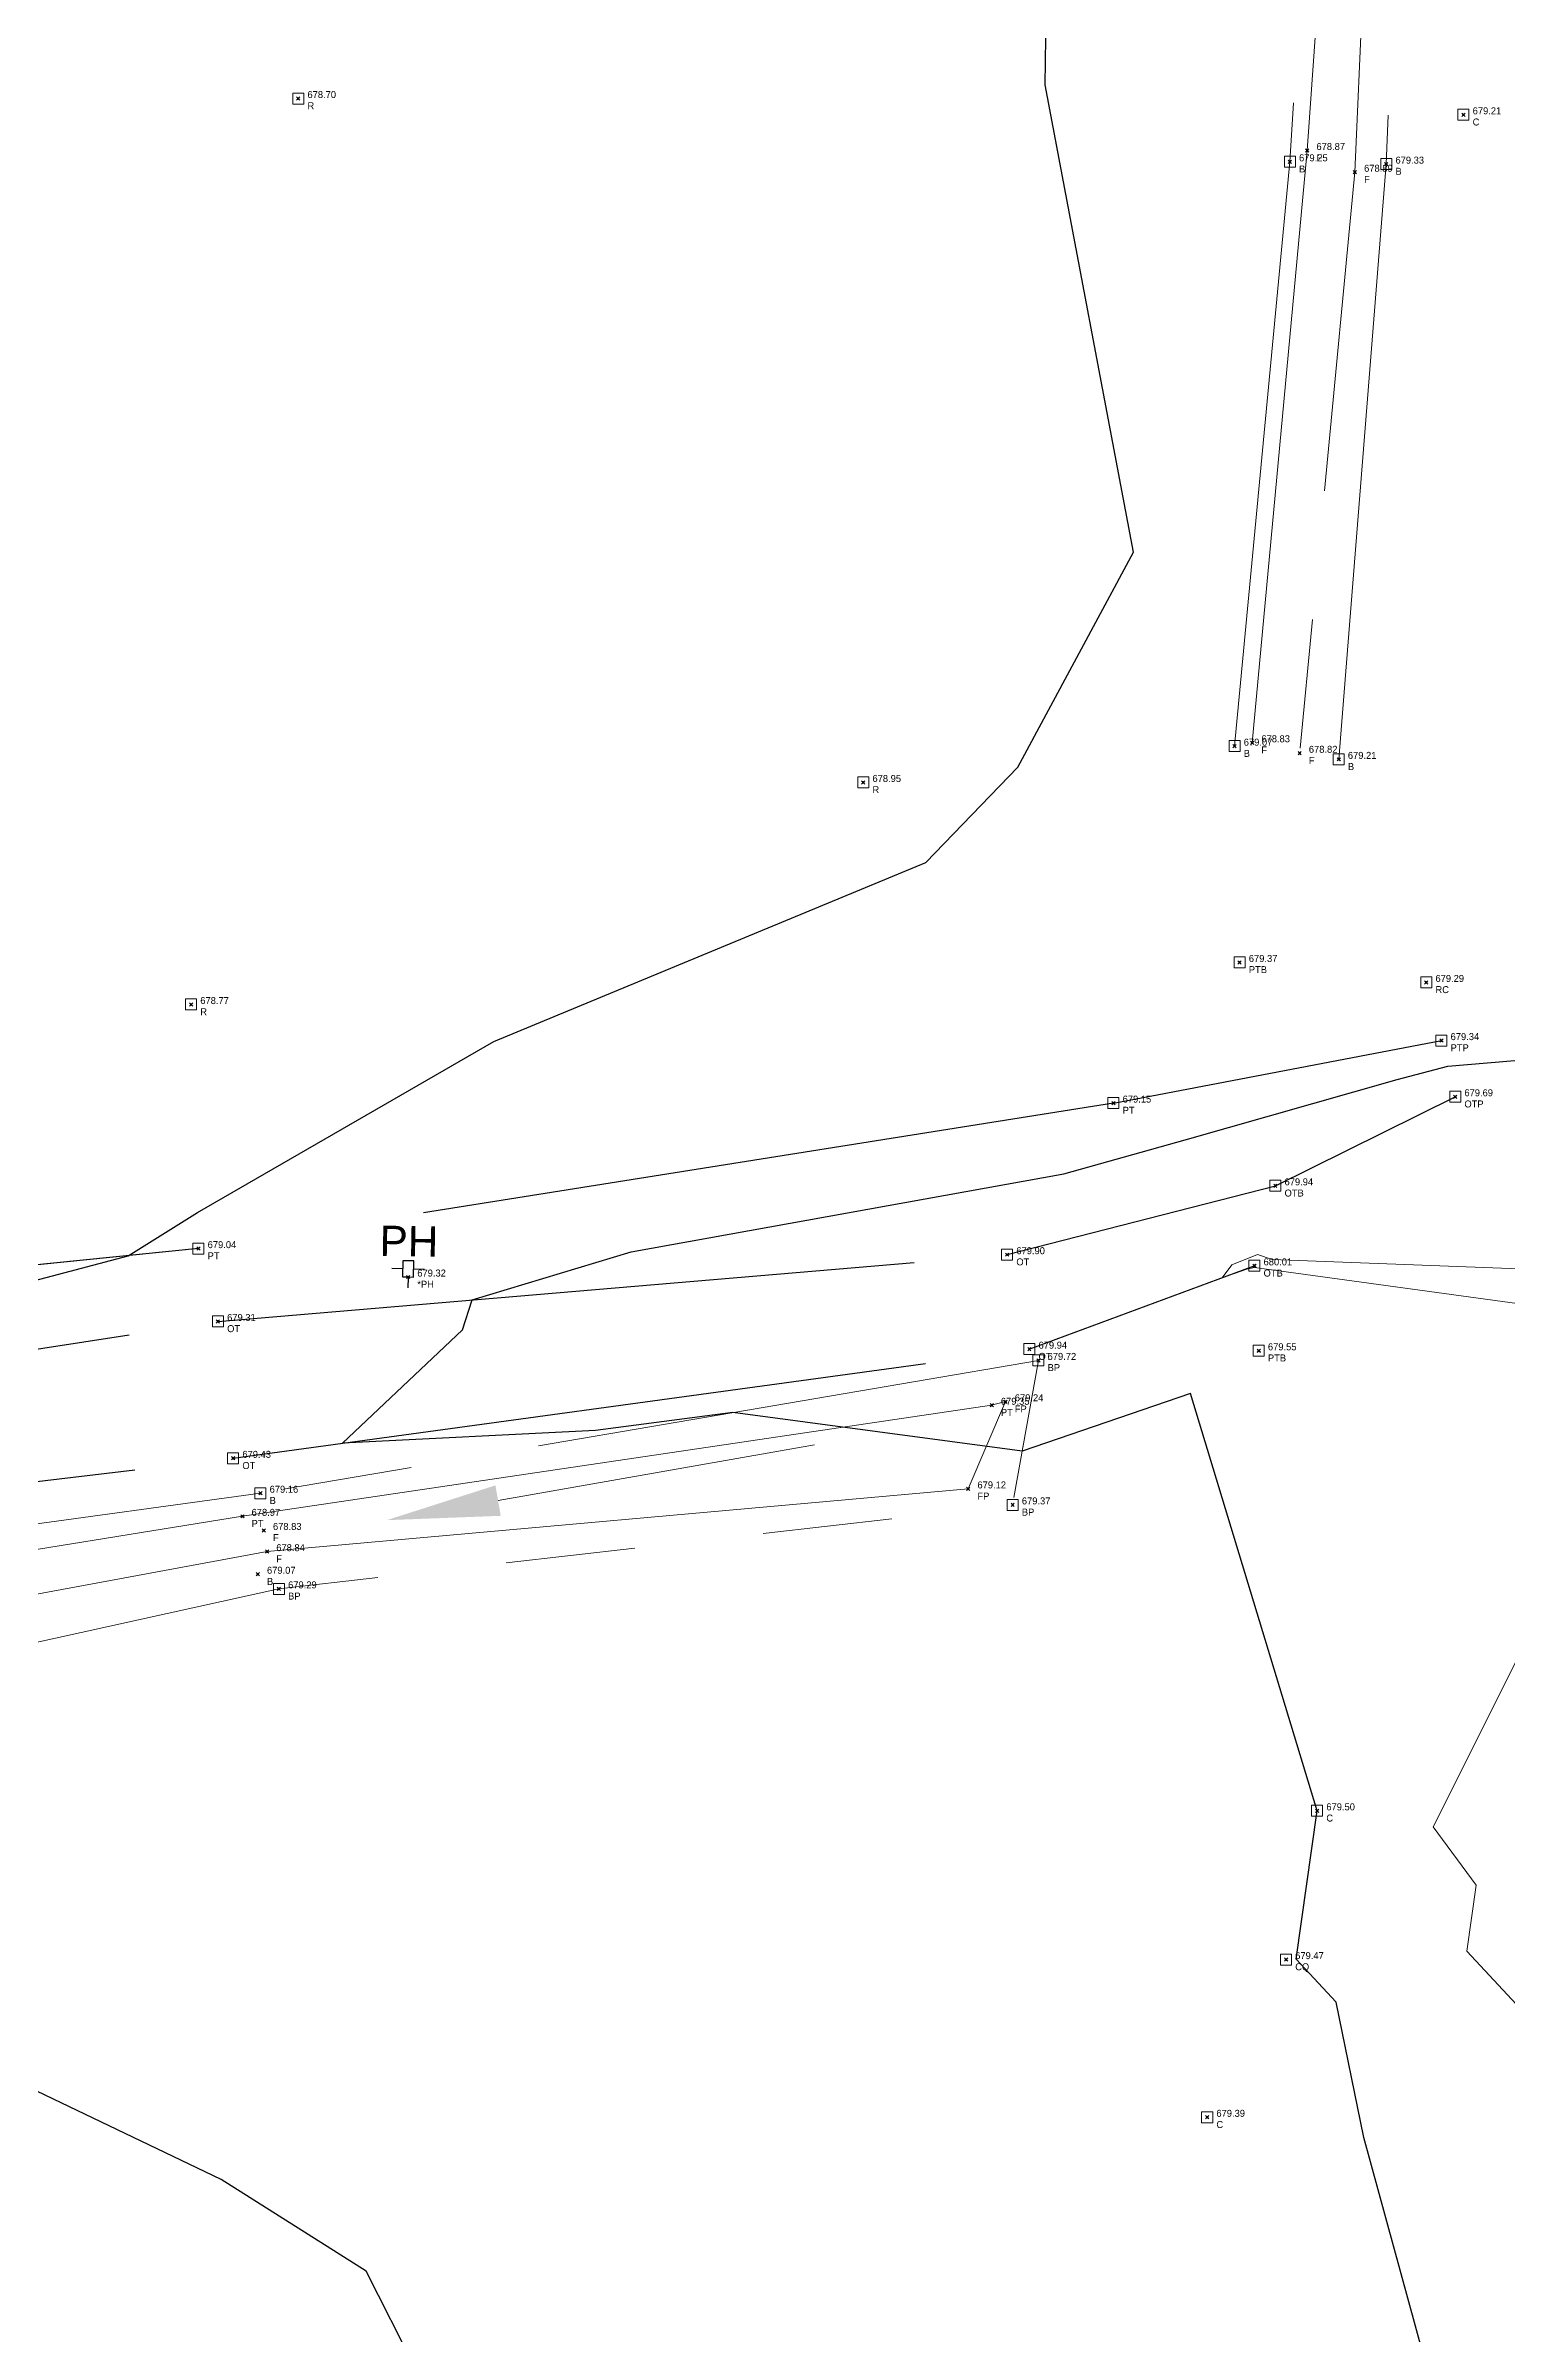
# Model space of a CAD drawing. Extents: x 350769 to 354978, y 6304672 to 6307963.
# Drawn here: x 352546.18 to 352572.74, y 6305600.85 to 6305642.46 of the extents above; entities that cross this region are included whole.
import ezdxf

# ---------------------------------------------------------------- set-up
doc = ezdxf.new("R2010")
doc.units = 0
doc.header["$PDMODE"] = 35
doc.header["$PDSIZE"] = 0.03
for name, pattern in [('CONTINUOS', [0]), ('DASHED', [19.05, 12.7, -6.35]), ('PHANTOM', [23.5, 11.75, -2.35, 2.35, -2.35, 2.35, -2.35])]:
    doc.linetypes.add(name, pattern=pattern)
doc.layers.get('0').update_dxf_attribs({"linetype": 'CONTINUOUS'})
doc.layers.get('Defpoints').update_dxf_attribs({"linetype": 'CONTINUOUS'})
for name, color, linetype in [('02_Geo ext_Acotamiento', 7, 'CONTINUOUS'), ('1-CANAL', 150, 'PHANTOM'), ('3-CANAL FDO', 141, 'PHANTOM'), ('3-CANAL_FDO', 4, 'CONTINUOUS'), ('3-TALUD', 252, 'DASHED'), ('C-TINN', 5, 'CONTINUOUS'), ('C-TOPO-MAJR', 9, 'CONTINUOUS'), ('C-TOPO-MINR', 8, 'CONTINUOUS'), ('V-NODE DIC 2005', 4, 'CONTINUOUS'), ('V-NODE-TEXT DIC 2005', 2, 'CONTINUOUS'), ('Z-PH', 253, 'CONTINUOUS')]:
    doc.layers.add(name, color=color, linetype=linetype)
doc.layers.add('0_ASD_TOPOGRAFIA_ELEMENTOS', color=9, linetype='CONTINUOS', lineweight=5, true_color=0xbdbdbd)
doc.styles.add('A', font='arial.ttf', dxfattribs={"height": 2})
doc.styles.add('ROMANS', font='romans.shx', dxfattribs={"width": 0.65})
doc.dimstyles.new('Principal', dxfattribs={"dimscale": 0, "dimtxt": 2, "dimasz": 2, "dimexe": 1, "dimexo": 1, "dimtad": 1, "dimrnd": 0.05, "dimzin": 1, "dimtxsty": 'ROMANS', "dimcen": 2.5, "dimclrt": 2, "dimaunit": 2, "dimadec": 0, "dimazin": 0, "dimtfac": 1, "dimtmove": 0, "dimatfit": 3, "dimfxl": 1, "dimfxlon": 1, "dimarcsym": 0})

# ---------------------------------------------------------------- blocks, each defined once
blk = doc.blocks.new('PH')
at = {"layer": 'Z-PH'}
for p, q in [((-0.098, 0.148), (-0.295, 0.148)), ((-0.098, 0.295), (-0.098, 0)), ((0.098, 0.295), (-0.098, 0.295)), ((-0.098, 0), (-0.01, 0)), ((0.01, 0), (0.098, 0)), ((0.098, 0), (0.098, 0.295)), ((0.098, 0.148), (0.295, 0.148)), ((0, -0.01), (0, -0.197))]:
    blk.add_line(p, q, dxfattribs=at)
blk.add_circle((0, 0), 0.00984, dxfattribs=at)
at = {"layer": 'Z-PH', "style": 'A'}
blk.add_text('PH', height=0.55, dxfattribs=at).set_placement((-0.527, 0.377))
blk = doc.blocks.new('*D1163')
at = {"layer": '02_Geo ext_Acotamiento', "color": 0, "lineweight": -2, "transparency": 16777216}
blk.add_line((352570.503, 6306007.292), (352568.844, 6306012.806), dxfattribs=at)
at = {"layer": '02_Geo ext_Acotamiento', "color": 0, "transparency": 16777216}
blk.add_solid([(352569.004, 6306012.854), (352568.685, 6306012.758), (352568.556, 6306013.764)], dxfattribs=at)
at = {"layer": 'Defpoints', "color": 0, "transparency": 16777216}
for p in [(352568.556, 6306013.764), (352689.665, 6305611.165)]:
    blk.add_point(p, dxfattribs=at)
at = {"layer": '02_Geo ext_Acotamiento', "color": 2, "transparency": 16777216, "insert": (352570.729, 6306009.69), "char_height": 1, "attachment_point": 5, "rotation": 286.7422, "style": 'ROMANS'}
blk.add_mtext('R420,40', dxfattribs=at)
blk = doc.blocks.new('*D1236')
at = {"layer": '02_Geo ext_Acotamiento', "color": 0, "lineweight": -2, "transparency": 16777216}
blk.add_line((352474.045, 6305972.496), (352473.119, 6305978.179), dxfattribs=at)
at = {"layer": '02_Geo ext_Acotamiento', "color": 0, "transparency": 16777216}
blk.add_solid([(352473.283, 6305978.206), (352472.954, 6305978.153), (352472.958, 6305979.166)], dxfattribs=at)
at = {"layer": 'Defpoints', "color": 0, "transparency": 16777216}
for p in [(352472.958, 6305979.166), (352596.042, 6305224.025)]:
    blk.add_point(p, dxfattribs=at)
at = {"layer": '02_Geo ext_Acotamiento', "color": 2, "transparency": 16777216, "insert": (352474.582, 6305974.845), "char_height": 1, "attachment_point": 5, "rotation": 279.2575, "style": 'ROMANS'}
blk.add_mtext('R765,10', dxfattribs=at)
blk = doc.blocks.new('*U1327')
at = {"color": 0, "linetype": 'ByBlock', "lineweight": -2, "transparency": 16777216}
blk.add_point((0, 0), dxfattribs=at)
blk = doc.blocks.new('*U4274', base_point=(352567.843, 6305629.657))
at = {"layer": 'V-NODE-TEXT DIC 2005', "linetype": 'ByBlock', "char_height": 0.127}
for s, insert, attachment_point in [('679.07', (352568.01, 6305629.728), 4), ('B', (352568.01, 6305629.589), 1)]:
    blk.add_mtext(s, dxfattribs=dict(at, insert=insert, attachment_point=attachment_point))
blk = doc.blocks.new('*U4275', base_point=(352567.843, 6305629.657))
at = {"layer": 'V-NODE-TEXT DIC 2005', "color": 2, "lineweight": -2}
blk.add_blockref('*U4274', (352567.843, 6305629.657), dxfattribs=at)
blk = doc.blocks.new('*U4272', base_point=(352569.735, 6305629.417))
at = {"layer": 'V-NODE-TEXT DIC 2005', "linetype": 'ByBlock', "char_height": 0.127}
for s, insert, attachment_point in [('679.21', (352569.902, 6305629.488), 4), ('B', (352569.902, 6305629.349), 1)]:
    blk.add_mtext(s, dxfattribs=dict(at, insert=insert, attachment_point=attachment_point))
blk = doc.blocks.new('*U4273', base_point=(352569.735, 6305629.417))
at = {"layer": 'V-NODE-TEXT DIC 2005', "color": 2, "lineweight": -2}
blk.add_blockref('*U4272', (352569.735, 6305629.417), dxfattribs=at)
blk = doc.blocks.new('*U4268', base_point=(352570.599, 6305640.241))
at = {"layer": 'V-NODE-TEXT DIC 2005', "linetype": 'ByBlock', "char_height": 0.127}
for s, insert, attachment_point in [('679.33', (352570.766, 6305640.312), 4), ('B', (352570.766, 6305640.173), 1)]:
    blk.add_mtext(s, dxfattribs=dict(at, insert=insert, attachment_point=attachment_point))
blk = doc.blocks.new('*U4269', base_point=(352570.599, 6305640.241))
at = {"layer": 'V-NODE-TEXT DIC 2005', "color": 2, "lineweight": -2}
blk.add_blockref('*U4268', (352570.599, 6305640.241), dxfattribs=at)
blk = doc.blocks.new('*U4266', base_point=(352568.847, 6305640.283))
at = {"layer": 'V-NODE-TEXT DIC 2005', "linetype": 'ByBlock', "char_height": 0.127}
for s, insert, attachment_point in [('679.25', (352569.014, 6305640.354), 4), ('B', (352569.014, 6305640.215), 1)]:
    blk.add_mtext(s, dxfattribs=dict(at, insert=insert, attachment_point=attachment_point))
blk = doc.blocks.new('*U4267', base_point=(352568.847, 6305640.283))
at = {"layer": 'V-NODE-TEXT DIC 2005', "color": 2, "lineweight": -2}
blk.add_blockref('*U4266', (352568.847, 6305640.283), dxfattribs=at)
blk = doc.blocks.new('*U4246', base_point=(352550.091, 6305614.598))
at = {"layer": 'V-NODE-TEXT DIC 2005', "linetype": 'ByBlock', "char_height": 0.127}
for s, insert, attachment_point in [('679.07', (352550.258, 6305614.669), 4), ('B', (352550.258, 6305614.53), 1)]:
    blk.add_mtext(s, dxfattribs=dict(at, insert=insert, attachment_point=attachment_point))
blk = doc.blocks.new('*U4247', base_point=(352550.091, 6305614.598))
at = {"layer": 'V-NODE-TEXT DIC 2005', "color": 2, "lineweight": -2}
blk.add_blockref('*U4246', (352550.091, 6305614.598), dxfattribs=at)
blk = doc.blocks.new('*U4220', base_point=(352550.139, 6305616.071))
at = {"layer": 'V-NODE-TEXT DIC 2005', "linetype": 'ByBlock', "char_height": 0.127}
for s, insert, attachment_point in [('679.16', (352550.306, 6305616.142), 4), ('B', (352550.306, 6305616.003), 1)]:
    blk.add_mtext(s, dxfattribs=dict(at, insert=insert, attachment_point=attachment_point))
blk = doc.blocks.new('*U4221', base_point=(352550.139, 6305616.071))
at = {"layer": 'V-NODE-TEXT DIC 2005', "color": 2, "lineweight": -2}
blk.add_blockref('*U4220', (352550.139, 6305616.071), dxfattribs=at)
blk = doc.blocks.new('*U4026', base_point=(352564.278, 6305618.488))
at = {"layer": 'V-NODE-TEXT DIC 2005', "linetype": 'ByBlock', "char_height": 0.127}
for s, insert, attachment_point in [('679.72', (352564.445, 6305618.559), 4), ('BP', (352564.445, 6305618.42), 1)]:
    blk.add_mtext(s, dxfattribs=dict(at, insert=insert, attachment_point=attachment_point))
blk = doc.blocks.new('*U4027', base_point=(352564.278, 6305618.488))
at = {"layer": 'V-NODE-TEXT DIC 2005', "color": 2, "lineweight": -2}
blk.add_blockref('*U4026', (352564.278, 6305618.488), dxfattribs=at)
blk = doc.blocks.new('*U4020', base_point=(352563.81, 6305615.86))
at = {"layer": 'V-NODE-TEXT DIC 2005', "linetype": 'ByBlock', "char_height": 0.127}
for s, insert, attachment_point in [('679.37', (352563.977, 6305615.931), 4), ('BP', (352563.977, 6305615.792), 1)]:
    blk.add_mtext(s, dxfattribs=dict(at, insert=insert, attachment_point=attachment_point))
blk = doc.blocks.new('*U4021', base_point=(352563.81, 6305615.86))
at = {"layer": 'V-NODE-TEXT DIC 2005', "color": 2, "lineweight": -2}
blk.add_blockref('*U4020', (352563.81, 6305615.86), dxfattribs=at)
blk = doc.blocks.new('*U4018', base_point=(352550.476, 6305614.332))
at = {"layer": 'V-NODE-TEXT DIC 2005', "linetype": 'ByBlock', "char_height": 0.127}
for s, insert, attachment_point in [('679.29', (352550.643, 6305614.403), 4), ('BP', (352550.643, 6305614.264), 1)]:
    blk.add_mtext(s, dxfattribs=dict(at, insert=insert, attachment_point=attachment_point))
blk = doc.blocks.new('*U4019', base_point=(352550.476, 6305614.332))
at = {"layer": 'V-NODE-TEXT DIC 2005', "color": 2, "lineweight": -2}
blk.add_blockref('*U4018', (352550.476, 6305614.332), dxfattribs=at)
blk = doc.blocks.new('*U4008', base_point=(352567.347, 6305604.724))
at = {"layer": 'V-NODE-TEXT DIC 2005', "linetype": 'ByBlock', "char_height": 0.127}
for s, insert, attachment_point in [('679.39', (352567.514, 6305604.795), 4), ('C', (352567.514, 6305604.656), 1)]:
    blk.add_mtext(s, dxfattribs=dict(at, insert=insert, attachment_point=attachment_point))
blk = doc.blocks.new('*U4009', base_point=(352567.347, 6305604.724))
at = {"layer": 'V-NODE-TEXT DIC 2005', "color": 2, "lineweight": -2}
blk.add_blockref('*U4008', (352567.347, 6305604.724), dxfattribs=at)
blk = doc.blocks.new('*U4002', base_point=(352569.345, 6305610.297))
at = {"layer": 'V-NODE-TEXT DIC 2005', "linetype": 'ByBlock', "char_height": 0.127}
for s, insert, attachment_point in [('679.50', (352569.512, 6305610.368), 4), ('C', (352569.512, 6305610.229), 1)]:
    blk.add_mtext(s, dxfattribs=dict(at, insert=insert, attachment_point=attachment_point))
blk = doc.blocks.new('*U4003', base_point=(352569.345, 6305610.297))
at = {"layer": 'V-NODE-TEXT DIC 2005', "color": 2, "lineweight": -2}
blk.add_blockref('*U4002', (352569.345, 6305610.297), dxfattribs=at)
blk = doc.blocks.new('*U4000', base_point=(352572.002, 6305641.138))
at = {"layer": 'V-NODE-TEXT DIC 2005', "linetype": 'ByBlock', "char_height": 0.127}
for s, insert, attachment_point in [('679.21', (352572.169, 6305641.209), 4), ('C', (352572.169, 6305641.07), 1)]:
    blk.add_mtext(s, dxfattribs=dict(at, insert=insert, attachment_point=attachment_point))
blk = doc.blocks.new('*U4001', base_point=(352572.002, 6305641.138))
at = {"layer": 'V-NODE-TEXT DIC 2005', "color": 2, "lineweight": -2}
blk.add_blockref('*U4000', (352572.002, 6305641.138), dxfattribs=at)
blk = doc.blocks.new('*U3948', base_point=(352568.779, 6305607.592))
at = {"layer": 'V-NODE-TEXT DIC 2005', "linetype": 'ByBlock', "char_height": 0.127}
for s, insert, attachment_point in [('679.47', (352568.946, 6305607.663), 4), ('CQ', (352568.946, 6305607.524), 1)]:
    blk.add_mtext(s, dxfattribs=dict(at, insert=insert, attachment_point=attachment_point))
blk = doc.blocks.new('*U3949', base_point=(352568.779, 6305607.592))
at = {"layer": 'V-NODE-TEXT DIC 2005', "color": 2, "lineweight": -2}
blk.add_blockref('*U3948', (352568.779, 6305607.592), dxfattribs=at)
blk = doc.blocks.new('*U3902', base_point=(352569.026, 6305629.527))
at = {"layer": 'V-NODE-TEXT DIC 2005', "linetype": 'ByBlock', "char_height": 0.127}
for s, insert, attachment_point in [('678.82', (352569.193, 6305629.598), 4), ('F', (352569.193, 6305629.459), 1)]:
    blk.add_mtext(s, dxfattribs=dict(at, insert=insert, attachment_point=attachment_point))
blk = doc.blocks.new('*U3903', base_point=(352569.026, 6305629.527))
at = {"layer": 'V-NODE-TEXT DIC 2005', "color": 2, "lineweight": -2}
blk.add_blockref('*U3902', (352569.026, 6305629.527), dxfattribs=at)
blk = doc.blocks.new('*U3900', base_point=(352568.163, 6305629.719))
at = {"layer": 'V-NODE-TEXT DIC 2005', "linetype": 'ByBlock', "char_height": 0.127}
for s, insert, attachment_point in [('678.83', (352568.33, 6305629.79), 4), ('F', (352568.33, 6305629.651), 1)]:
    blk.add_mtext(s, dxfattribs=dict(at, insert=insert, attachment_point=attachment_point))
blk = doc.blocks.new('*U3901', base_point=(352568.163, 6305629.719))
at = {"layer": 'V-NODE-TEXT DIC 2005', "color": 2, "lineweight": -2}
blk.add_blockref('*U3900', (352568.163, 6305629.719), dxfattribs=at)
blk = doc.blocks.new('*U3896', base_point=(352570.029, 6305640.093))
at = {"layer": 'V-NODE-TEXT DIC 2005', "linetype": 'ByBlock', "char_height": 0.127}
for s, insert, attachment_point in [('678.89', (352570.196, 6305640.164), 4), ('F', (352570.196, 6305640.025), 1)]:
    blk.add_mtext(s, dxfattribs=dict(at, insert=insert, attachment_point=attachment_point))
blk = doc.blocks.new('*U3897', base_point=(352570.029, 6305640.093))
at = {"layer": 'V-NODE-TEXT DIC 2005', "color": 2, "lineweight": -2}
blk.add_blockref('*U3896', (352570.029, 6305640.093), dxfattribs=at)
blk = doc.blocks.new('*U3892', base_point=(352569.163, 6305640.488))
at = {"layer": 'V-NODE-TEXT DIC 2005', "linetype": 'ByBlock', "char_height": 0.127}
for s, insert, attachment_point in [('678.87', (352569.33, 6305640.559), 4), ('F', (352569.33, 6305640.42), 1)]:
    blk.add_mtext(s, dxfattribs=dict(at, insert=insert, attachment_point=attachment_point))
blk = doc.blocks.new('*U3893', base_point=(352569.163, 6305640.488))
at = {"layer": 'V-NODE-TEXT DIC 2005', "color": 2, "lineweight": -2}
blk.add_blockref('*U3892', (352569.163, 6305640.488), dxfattribs=at)
blk = doc.blocks.new('*U3640', base_point=(352550.26, 6305615.009))
at = {"layer": 'V-NODE-TEXT DIC 2005', "linetype": 'ByBlock', "char_height": 0.127}
for s, insert, attachment_point in [('678.84', (352550.427, 6305615.08), 4), ('F', (352550.427, 6305614.941), 1)]:
    blk.add_mtext(s, dxfattribs=dict(at, insert=insert, attachment_point=attachment_point))
blk = doc.blocks.new('*U3641', base_point=(352550.26, 6305615.009))
at = {"layer": 'V-NODE-TEXT DIC 2005', "color": 2, "lineweight": -2}
blk.add_blockref('*U3640', (352550.26, 6305615.009), dxfattribs=at)
blk = doc.blocks.new('*U3628', base_point=(352550.2, 6305615.395))
at = {"layer": 'V-NODE-TEXT DIC 2005', "linetype": 'ByBlock', "char_height": 0.127}
for s, insert, attachment_point in [('678.83', (352550.367, 6305615.466), 4), ('F', (352550.367, 6305615.327), 1)]:
    blk.add_mtext(s, dxfattribs=dict(at, insert=insert, attachment_point=attachment_point))
blk = doc.blocks.new('*U3629', base_point=(352550.2, 6305615.395))
at = {"layer": 'V-NODE-TEXT DIC 2005', "color": 2, "lineweight": -2}
blk.add_blockref('*U3628', (352550.2, 6305615.395), dxfattribs=at)
blk = doc.blocks.new('*U3604', base_point=(352563.682, 6305617.736))
at = {"layer": 'V-NODE-TEXT DIC 2005', "linetype": 'ByBlock', "char_height": 0.127}
for s, insert, attachment_point in [('679.24', (352563.849, 6305617.807), 4), ('FP', (352563.849, 6305617.668), 1)]:
    blk.add_mtext(s, dxfattribs=dict(at, insert=insert, attachment_point=attachment_point))
blk = doc.blocks.new('*U3605', base_point=(352563.682, 6305617.736))
at = {"layer": 'V-NODE-TEXT DIC 2005', "color": 2, "lineweight": -2}
blk.add_blockref('*U3604', (352563.682, 6305617.736), dxfattribs=at)
blk = doc.blocks.new('*U3602', base_point=(352563.003, 6305616.151))
at = {"layer": 'V-NODE-TEXT DIC 2005', "linetype": 'ByBlock', "char_height": 0.127}
for s, insert, attachment_point in [('679.12', (352563.17, 6305616.222), 4), ('FP', (352563.17, 6305616.083), 1)]:
    blk.add_mtext(s, dxfattribs=dict(at, insert=insert, attachment_point=attachment_point))
blk = doc.blocks.new('*U3603', base_point=(352563.003, 6305616.151))
at = {"layer": 'V-NODE-TEXT DIC 2005', "color": 2, "lineweight": -2}
blk.add_blockref('*U3602', (352563.003, 6305616.151), dxfattribs=at)
blk = doc.blocks.new('*U3318', base_point=(352549.367, 6305619.195))
at = {"layer": 'V-NODE-TEXT DIC 2005', "linetype": 'ByBlock', "char_height": 0.127}
for s, insert, attachment_point in [('679.31', (352549.534, 6305619.266), 4), ('OT', (352549.534, 6305619.127), 1)]:
    blk.add_mtext(s, dxfattribs=dict(at, insert=insert, attachment_point=attachment_point))
blk = doc.blocks.new('*U3319', base_point=(352549.367, 6305619.195))
at = {"layer": 'V-NODE-TEXT DIC 2005', "color": 2, "lineweight": -2}
blk.add_blockref('*U3318', (352549.367, 6305619.195), dxfattribs=at)
blk = doc.blocks.new('*U3292', base_point=(352564.113, 6305618.692))
at = {"layer": 'V-NODE-TEXT DIC 2005', "linetype": 'ByBlock', "char_height": 0.127}
for s, insert, attachment_point in [('679.94', (352564.28, 6305618.763), 4), ('OT', (352564.28, 6305618.624), 1)]:
    blk.add_mtext(s, dxfattribs=dict(at, insert=insert, attachment_point=attachment_point))
blk = doc.blocks.new('*U3293', base_point=(352564.113, 6305618.692))
at = {"layer": 'V-NODE-TEXT DIC 2005', "color": 2, "lineweight": -2}
blk.add_blockref('*U3292', (352564.113, 6305618.692), dxfattribs=at)
blk = doc.blocks.new('*U3284', base_point=(352549.644, 6305616.706))
at = {"layer": 'V-NODE-TEXT DIC 2005', "linetype": 'ByBlock', "char_height": 0.127}
for s, insert, attachment_point in [('679.43', (352549.811, 6305616.777), 4), ('OT', (352549.811, 6305616.638), 1)]:
    blk.add_mtext(s, dxfattribs=dict(at, insert=insert, attachment_point=attachment_point))
blk = doc.blocks.new('*U3285', base_point=(352549.644, 6305616.706))
at = {"layer": 'V-NODE-TEXT DIC 2005', "color": 2, "lineweight": -2}
blk.add_blockref('*U3284', (352549.644, 6305616.706), dxfattribs=at)
blk = doc.blocks.new('*U3276', base_point=(352563.71, 6305620.41))
at = {"layer": 'V-NODE-TEXT DIC 2005', "linetype": 'ByBlock', "char_height": 0.127}
for s, insert, attachment_point in [('679.90', (352563.877, 6305620.481), 4), ('OT', (352563.877, 6305620.342), 1)]:
    blk.add_mtext(s, dxfattribs=dict(at, insert=insert, attachment_point=attachment_point))
blk = doc.blocks.new('*U3277', base_point=(352563.71, 6305620.41))
at = {"layer": 'V-NODE-TEXT DIC 2005', "color": 2, "lineweight": -2}
blk.add_blockref('*U3276', (352563.71, 6305620.41), dxfattribs=at)
blk = doc.blocks.new('*U3260', base_point=(352568.584, 6305621.662))
at = {"layer": 'V-NODE-TEXT DIC 2005', "linetype": 'ByBlock', "char_height": 0.127}
for s, insert, attachment_point in [('679.94', (352568.751, 6305621.733), 4), ('OTB', (352568.751, 6305621.594), 1)]:
    blk.add_mtext(s, dxfattribs=dict(at, insert=insert, attachment_point=attachment_point))
blk = doc.blocks.new('*U3261', base_point=(352568.584, 6305621.662))
at = {"layer": 'V-NODE-TEXT DIC 2005', "color": 2, "lineweight": -2}
blk.add_blockref('*U3260', (352568.584, 6305621.662), dxfattribs=at)
blk = doc.blocks.new('*U3258', base_point=(352568.203, 6305620.207))
at = {"layer": 'V-NODE-TEXT DIC 2005', "linetype": 'ByBlock', "char_height": 0.127}
for s, insert, attachment_point in [('680.01', (352568.37, 6305620.278), 4), ('OTB', (352568.37, 6305620.139), 1)]:
    blk.add_mtext(s, dxfattribs=dict(at, insert=insert, attachment_point=attachment_point))
blk = doc.blocks.new('*U3259', base_point=(352568.203, 6305620.207))
at = {"layer": 'V-NODE-TEXT DIC 2005', "color": 2, "lineweight": -2}
blk.add_blockref('*U3258', (352568.203, 6305620.207), dxfattribs=at)
blk = doc.blocks.new('*U3256', base_point=(352571.853, 6305623.282))
at = {"layer": 'V-NODE-TEXT DIC 2005', "linetype": 'ByBlock', "char_height": 0.127}
for s, insert, attachment_point in [('679.69', (352572.02, 6305623.353), 4), ('OTP', (352572.02, 6305623.214), 1)]:
    blk.add_mtext(s, dxfattribs=dict(at, insert=insert, attachment_point=attachment_point))
blk = doc.blocks.new('*U3257', base_point=(352571.853, 6305623.282))
at = {"layer": 'V-NODE-TEXT DIC 2005', "color": 2, "lineweight": -2}
blk.add_blockref('*U3256', (352571.853, 6305623.282), dxfattribs=at)
blk = doc.blocks.new('*U3182', base_point=(352565.642, 6305623.167))
at = {"layer": 'V-NODE-TEXT DIC 2005', "linetype": 'ByBlock', "char_height": 0.127}
for s, insert, attachment_point in [('679.15', (352565.809, 6305623.238), 4), ('PT', (352565.809, 6305623.099), 1)]:
    blk.add_mtext(s, dxfattribs=dict(at, insert=insert, attachment_point=attachment_point))
blk = doc.blocks.new('*U3183', base_point=(352565.642, 6305623.167))
at = {"layer": 'V-NODE-TEXT DIC 2005', "color": 2, "lineweight": -2}
blk.add_blockref('*U3182', (352565.642, 6305623.167), dxfattribs=at)
blk = doc.blocks.new('*U3180', base_point=(352563.429, 6305617.672))
at = {"layer": 'V-NODE-TEXT DIC 2005', "linetype": 'ByBlock', "char_height": 0.127}
for s, insert, attachment_point in [('679.35', (352563.596, 6305617.743), 4), ('PT', (352563.596, 6305617.604), 1)]:
    blk.add_mtext(s, dxfattribs=dict(at, insert=insert, attachment_point=attachment_point))
blk = doc.blocks.new('*U3181', base_point=(352563.429, 6305617.672))
at = {"layer": 'V-NODE-TEXT DIC 2005', "color": 2, "lineweight": -2}
blk.add_blockref('*U3180', (352563.429, 6305617.672), dxfattribs=at)
blk = doc.blocks.new('*U3168', base_point=(352549.811, 6305615.651))
at = {"layer": 'V-NODE-TEXT DIC 2005', "linetype": 'ByBlock', "char_height": 0.127}
for s, insert, attachment_point in [('678.97', (352549.978, 6305615.722), 4), ('PT', (352549.978, 6305615.583), 1)]:
    blk.add_mtext(s, dxfattribs=dict(at, insert=insert, attachment_point=attachment_point))
blk = doc.blocks.new('*U3169', base_point=(352549.811, 6305615.651))
at = {"layer": 'V-NODE-TEXT DIC 2005', "color": 2, "lineweight": -2}
blk.add_blockref('*U3168', (352549.811, 6305615.651), dxfattribs=at)
blk = doc.blocks.new('*U3162', base_point=(352549.013, 6305620.519))
at = {"layer": 'V-NODE-TEXT DIC 2005', "linetype": 'ByBlock', "char_height": 0.127}
for s, insert, attachment_point in [('679.04', (352549.18, 6305620.59), 4), ('PT', (352549.18, 6305620.451), 1)]:
    blk.add_mtext(s, dxfattribs=dict(at, insert=insert, attachment_point=attachment_point))
blk = doc.blocks.new('*U3163', base_point=(352549.013, 6305620.519))
at = {"layer": 'V-NODE-TEXT DIC 2005', "color": 2, "lineweight": -2}
blk.add_blockref('*U3162', (352549.013, 6305620.519), dxfattribs=at)
blk = doc.blocks.new('*U3154', base_point=(352568.282, 6305618.663))
at = {"layer": 'V-NODE-TEXT DIC 2005', "linetype": 'ByBlock', "char_height": 0.127}
for s, insert, attachment_point in [('679.55', (352568.449, 6305618.734), 4), ('PTB', (352568.449, 6305618.595), 1)]:
    blk.add_mtext(s, dxfattribs=dict(at, insert=insert, attachment_point=attachment_point))
blk = doc.blocks.new('*U3155', base_point=(352568.282, 6305618.663))
at = {"layer": 'V-NODE-TEXT DIC 2005', "color": 2, "lineweight": -2}
blk.add_blockref('*U3154', (352568.282, 6305618.663), dxfattribs=at)
blk = doc.blocks.new('*U3152', base_point=(352567.935, 6305625.724))
at = {"layer": 'V-NODE-TEXT DIC 2005', "linetype": 'ByBlock', "char_height": 0.127}
for s, insert, attachment_point in [('679.37', (352568.102, 6305625.795), 4), ('PTB', (352568.102, 6305625.656), 1)]:
    blk.add_mtext(s, dxfattribs=dict(at, insert=insert, attachment_point=attachment_point))
blk = doc.blocks.new('*U3153', base_point=(352567.935, 6305625.724))
at = {"layer": 'V-NODE-TEXT DIC 2005', "color": 2, "lineweight": -2}
blk.add_blockref('*U3152', (352567.935, 6305625.724), dxfattribs=at)
blk = doc.blocks.new('*U3150', base_point=(352571.602, 6305624.303))
at = {"layer": 'V-NODE-TEXT DIC 2005', "linetype": 'ByBlock', "char_height": 0.127}
for s, insert, attachment_point in [('679.34', (352571.769, 6305624.374), 4), ('PTP', (352571.769, 6305624.235), 1)]:
    blk.add_mtext(s, dxfattribs=dict(at, insert=insert, attachment_point=attachment_point))
blk = doc.blocks.new('*U3151', base_point=(352571.602, 6305624.303))
at = {"layer": 'V-NODE-TEXT DIC 2005', "color": 2, "lineweight": -2}
blk.add_blockref('*U3150', (352571.602, 6305624.303), dxfattribs=at)
blk = doc.blocks.new('*U3070', base_point=(352561.095, 6305628.997))
at = {"layer": 'V-NODE-TEXT DIC 2005', "linetype": 'ByBlock', "char_height": 0.127}
for s, insert, attachment_point in [('678.95', (352561.262, 6305629.068), 4), ('R', (352561.262, 6305628.929), 1)]:
    blk.add_mtext(s, dxfattribs=dict(at, insert=insert, attachment_point=attachment_point))
blk = doc.blocks.new('*U3071', base_point=(352561.095, 6305628.997))
at = {"layer": 'V-NODE-TEXT DIC 2005', "color": 2, "lineweight": -2}
blk.add_blockref('*U3070', (352561.095, 6305628.997), dxfattribs=at)
blk = doc.blocks.new('*U3068', base_point=(352548.879, 6305624.957))
at = {"layer": 'V-NODE-TEXT DIC 2005', "linetype": 'ByBlock', "char_height": 0.127}
for s, insert, attachment_point in [('678.77', (352549.046, 6305625.028), 4), ('R', (352549.046, 6305624.889), 1)]:
    blk.add_mtext(s, dxfattribs=dict(at, insert=insert, attachment_point=attachment_point))
blk = doc.blocks.new('*U3069', base_point=(352548.879, 6305624.957))
at = {"layer": 'V-NODE-TEXT DIC 2005', "color": 2, "lineweight": -2}
blk.add_blockref('*U3068', (352548.879, 6305624.957), dxfattribs=at)
blk = doc.blocks.new('*U3064', base_point=(352550.826, 6305641.432))
at = {"layer": 'V-NODE-TEXT DIC 2005', "linetype": 'ByBlock', "char_height": 0.127}
for s, insert, attachment_point in [('678.70', (352550.993, 6305641.503), 4), ('R', (352550.993, 6305641.364), 1)]:
    blk.add_mtext(s, dxfattribs=dict(at, insert=insert, attachment_point=attachment_point))
blk = doc.blocks.new('*U3065', base_point=(352550.826, 6305641.432))
at = {"layer": 'V-NODE-TEXT DIC 2005', "color": 2, "lineweight": -2}
blk.add_blockref('*U3064', (352550.826, 6305641.432), dxfattribs=at)
blk = doc.blocks.new('*U2234', base_point=(352571.327, 6305625.361))
at = {"layer": 'V-NODE-TEXT DIC 2005', "linetype": 'ByBlock', "char_height": 0.127}
for s, insert, attachment_point in [('679.29', (352571.494, 6305625.432), 4), ('RC', (352571.494, 6305625.293), 1)]:
    blk.add_mtext(s, dxfattribs=dict(at, insert=insert, attachment_point=attachment_point))
blk = doc.blocks.new('*U2235', base_point=(352571.327, 6305625.361))
at = {"layer": 'V-NODE-TEXT DIC 2005', "color": 2, "lineweight": -2}
blk.add_blockref('*U2234', (352571.327, 6305625.361), dxfattribs=at)
blk = doc.blocks.new('*U1456', base_point=(352552.823, 6305620.003))
at = {"layer": 'V-NODE-TEXT DIC 2005', "linetype": 'ByBlock', "char_height": 0.127}
for s, insert, attachment_point in [('679.32', (352552.99, 6305620.074), 4), ('*PH', (352552.99, 6305619.935), 1)]:
    blk.add_mtext(s, dxfattribs=dict(at, insert=insert, attachment_point=attachment_point))
blk = doc.blocks.new('*U1457', base_point=(352552.823, 6305620.003))
at = {"layer": 'V-NODE-TEXT DIC 2005', "color": 2, "lineweight": -2}
blk.add_blockref('*U1456', (352552.823, 6305620.003), dxfattribs=at)
blk = doc.blocks.new('TOPOGRAFIA')
at = {"layer": '1-CANAL', "lineweight": 0, "true_color": 0xbdbdbd}
blk.add_hatch(color=9, dxfattribs=at).paths.add_polyline_path([(390554.355, 6302616.285), (390552.38, 6302615.652), (390554.452, 6302615.731)])
at = {"layer": '1-CANAL', "color": 9, "lineweight": 0, "true_color": 0xbdbdbd, "flags": 128}
for points in [[(390567.787, 6302629.727), (390568.793, 6302640.353), (390569.503, 6302651.739), (390570.033, 6302661.873), (390570.34, 6302672.528), (390570.92, 6302683.642), (390571.385, 6302692.94), (390572.206, 6302702.09), (390572.491, 6302712.168), (390573.178, 6302721.782), (390573.739, 6302732.321), (390574.43, 6302741.485), (390575.232, 6302752.552), (390575.303, 6302758.186), (390573.072, 6302758.741), (390565.731, 6302762.63), (390558.774, 6302762.052), (390549.097, 6302759.46), (390540.056, 6302756.523), (390530.957, 6302754.646), (390519.837, 6302751.496), (390509.631, 6302748.296), (390499.766, 6302744.712), (390490.284, 6302741.391), (390477.589, 6302736.731), (390469.698, 6302733.787), (390460.923, 6302731.042), (390452.374, 6302728.107), (390438.311, 6302722.869), (390431.422, 6302718.409), (390419.91, 6302710.977), (390412.117, 6302707.007), (390402.106, 6302701.336), (390395.117, 6302696.907), (390381.316, 6302693.365), (390369.866, 6302691.898), (390358.977, 6302690.522), (390351.003, 6302689.869), (390338.841, 6302688.974), (390330.387, 6302688.811), (390318.293, 6302688.652), (390310.613, 6302688.12), (390310.097, 6302689.409), (390318.134, 6302689.995), (390330.169, 6302689.859), (390338.592, 6302690.268), (390350.911, 6302691.365), (390358.441, 6302692.052), (390369.602, 6302693.031), (390381.494, 6302694.408), (390394.454, 6302697.809), (390401.441, 6302702.027), (390411.517, 6302708.091), (390419.432, 6302711.748), (390430.822, 6302719.202), (390437.823, 6302723.766), (390451.878, 6302729.106), (390460.597, 6302731.881), (390469.278, 6302734.632), (390477.218, 6302737.629), (390489.928, 6302742.229), (390499.382, 6302745.508), (390509.312, 6302749.089), (390519.62, 6302752.392), (390530.723, 6302755.531), (390539.654, 6302757.751), (390548.71, 6302760.578), (390558.851, 6302763.211), (390565.636, 6302763.686), (390573.601, 6302759.59), (390575.339, 6302759.411), (390576.082, 6302766.593), (390577.196, 6302775.886), (390577.943, 6302782.884), (390578.269, 6302790.104), (390579.967, 6302802.039), (390581.351, 6302810.063)], [(390569.681, 6302629.487), (390570.545, 6302640.312), (390571.01, 6302651.687), (390571.712, 6302663.08), (390572.102, 6302673.085), (390572.479, 6302683.679), (390572.841, 6302693.604), (390573.518, 6302702.814), (390573.811, 6302711.601), (390574.548, 6302721.656), (390575.088, 6302732.417), (390575.827, 6302741.527), (390576.589, 6302752.278), (390576.502, 6302758.278)], [(390560.151, 6302617.02), (390554.404, 6302616.008)]]:
    blk.add_lwpolyline(points, dxfattribs=at)
blk.add_lwpolyline([(390550.083, 6302616.142), (390533.193, 6302613.828), (390521.471, 6302612.217), (390512.042, 6302610.692), (390506.77, 6302609.603), (390494.163, 6302607.999), (390483.925, 6302606.234), (390483.433, 6302606.302), (390472.396, 6302604.573), (390467.265, 6302603.933), (390452.684, 6302601.991), (390454.065, 6302600.544), (390467.591, 6302602.265), (390483.812, 6302603.628), (390494.418, 6302605.373), (390507.336, 6302607.943), (390521.322, 6302609.786), (390533.164, 6302610.603), (390550.42, 6302614.403), (390563.755, 6302615.93), (390564.223, 6302618.558)], close=True, dxfattribs=at)
at = {"layer": '3-CANAL FDO', "color": 9, "lineweight": 0, "true_color": 0xbdbdbd, "flags": 128}
blk.add_lwpolyline([(390581.391, 6302809.883), (390581.648, 6302809.84), (390580.597, 6302802.1), (390578.953, 6302790.06), (390578.573, 6302782.649), (390577.794, 6302776.029), (390576.851, 6302766.557), (390576.235, 6302757.793), (390576.163, 6302752.355), (390575.303, 6302741.598), (390574.73, 6302732.303), (390574.058, 6302722.337), (390573.288, 6302711.952), (390572.963, 6302702.75), (390572.33, 6302693.805), (390571.773, 6302683.857), (390571.472, 6302673.225), (390571.091, 6302663.238), (390570.478, 6302651.661), (390569.974, 6302640.163), (390568.971, 6302629.597)], dxfattribs=at)
at = {"layer": '3-CANAL_FDO', "color": 9, "lineweight": 0, "true_color": 0xbdbdbd}
blk.add_lwpolyline([(390569.902, 6302651.795), (390569.109, 6302640.558), (390568.108, 6302629.789)], dxfattribs=at)
blk.add_lwpolyline([(390453.806, 6302601.571), (390460.96, 6302602.598), (390466.301, 6302603.434), (390483.706, 6302605.898), (390494.897, 6302607.212), (390497.469, 6302607.43), (390507.073, 6302609.07), (390520.613, 6302611.147), (390523.469, 6302612.263), (390532.9, 6302612.832), (390535.071, 6302613.346), (390549.756, 6302615.722), (390563.373, 6302617.743), (390563.627, 6302617.807), (390562.947, 6302616.222), (390550.204, 6302615.08), (390533.051, 6302611.904), (390521.337, 6302610.717), (390521.253, 6302610.693), (390507.224, 6302608.343), (390494.868, 6302606.813), (390483.719, 6302605.095), (390466.12, 6302602.952), (390454.075, 6302600.977)], close=True, dxfattribs=at)
at = {"layer": '3-TALUD', "color": 9, "lineweight": 0, "true_color": 0xbdbdbd}
for points in [[(390565.587, 6302623.237), (390571.547, 6302624.373)], [(390565.587, 6302623.237), (390548.958, 6302620.59), (390535.519, 6302619.23), (390522.518, 6302617.707), (390512.372, 6302616.138), (390498.379, 6302613.749), (390483.25, 6302611.405), (390472.315, 6302610.518), (390458.593, 6302606.887), (390446.177, 6302605.416)], [(390563.654, 6302620.48), (390568.529, 6302621.732), (390571.798, 6302623.351)], [(390446.177, 6302605.416), (390458.654, 6302605.443), (390472.64, 6302608.122), (390483.06, 6302610.067), (390498.017, 6302612.233), (390512.233, 6302614.257), (390523.128, 6302615.612), (390535.147, 6302617.099), (390549.311, 6302619.266), (390563.654, 6302620.48)], [(390564.058, 6302618.762), (390568.147, 6302620.277)], [(390549.587, 6302616.777), (390564.058, 6302618.762)], [(390447.414, 6302600.998), (390452.684, 6302601.991), (390460.703, 6302603.799), (390470.951, 6302605.791), (390483.875, 6302607.648), (390497.8, 6302609.102), (390511.642, 6302611.676), (390523.665, 6302613.377), (390535.19, 6302615.064), (390549.587, 6302616.777)]]:
    blk.add_lwpolyline(points, dxfattribs=at)
at = {"layer": 'C-TINN', "color": 9, "linetype": 'Continuous', "lineweight": 0, "true_color": 0xbdbdbd}
for points, elevation in [([(390550.672, 6302641.403), (390550.672, 6302641.603), (390550.872, 6302641.603), (390550.872, 6302641.403), (390550.672, 6302641.403)], 678.7), ([(390571.848, 6302641.108), (390571.848, 6302641.308), (390572.048, 6302641.308), (390572.048, 6302641.108), (390571.848, 6302641.108)], 679.21), ([(390568.693, 6302640.253), (390568.693, 6302640.453), (390568.893, 6302640.453), (390568.893, 6302640.253), (390568.693, 6302640.253)], 679.25), ([(390570.445, 6302640.212), (390570.445, 6302640.412), (390570.645, 6302640.412), (390570.645, 6302640.212), (390570.445, 6302640.212)], 679.33), ([(390567.687, 6302629.627), (390567.687, 6302629.827), (390567.887, 6302629.827), (390567.887, 6302629.627), (390567.687, 6302629.627)], 679.07), ([(390569.581, 6302629.387), (390569.581, 6302629.587), (390569.781, 6302629.587), (390569.781, 6302629.387), (390569.581, 6302629.387)], 679.21), ([(390560.94, 6302628.968), (390560.94, 6302629.168), (390561.14, 6302629.168), (390561.14, 6302628.968), (390560.94, 6302628.968)], 678.95), ([(390567.78, 6302625.694), (390567.78, 6302625.894), (390567.98, 6302625.894), (390567.98, 6302625.694), (390567.78, 6302625.694)], 679.37), ([(390571.172, 6302625.33), (390571.172, 6302625.53), (390571.372, 6302625.53), (390571.372, 6302625.33), (390571.172, 6302625.33)], 679.29), ([(390548.724, 6302624.929), (390548.724, 6302625.129), (390548.924, 6302625.129), (390548.924, 6302624.929), (390548.724, 6302624.929)], 678.77), ([(390571.447, 6302624.273), (390571.447, 6302624.473), (390571.647, 6302624.473), (390571.647, 6302624.273), (390571.447, 6302624.273)], 679.34), ([(390565.487, 6302623.137), (390565.487, 6302623.337), (390565.687, 6302623.337), (390565.687, 6302623.137), (390565.487, 6302623.137)], 679.15), ([(390571.698, 6302623.251), (390571.698, 6302623.451), (390571.898, 6302623.451), (390571.898, 6302623.251), (390571.698, 6302623.251)], 679.69), ([(390568.429, 6302621.632), (390568.429, 6302621.832), (390568.629, 6302621.832), (390568.629, 6302621.632), (390568.429, 6302621.632)], 679.94), ([(390548.858, 6302620.49), (390548.858, 6302620.69), (390549.058, 6302620.69), (390549.058, 6302620.49), (390548.858, 6302620.49)], 679.04), ([(390563.554, 6302620.38), (390563.554, 6302620.58), (390563.754, 6302620.58), (390563.754, 6302620.38), (390563.554, 6302620.38)], 679.9), ([(390568.047, 6302620.177), (390568.047, 6302620.377), (390568.247, 6302620.377), (390568.247, 6302620.177), (390568.047, 6302620.177)], 680.01), ([(390549.211, 6302619.166), (390549.211, 6302619.366), (390549.411, 6302619.366), (390549.411, 6302619.166), (390549.211, 6302619.166)], 679.31), ([(390563.958, 6302618.662), (390563.958, 6302618.862), (390564.158, 6302618.862), (390564.158, 6302618.662), (390563.958, 6302618.662)], 679.94), ([(390564.123, 6302618.458), (390564.123, 6302618.658), (390564.323, 6302618.658), (390564.323, 6302618.458), (390564.123, 6302618.458)], 679.72), ([(390568.127, 6302618.634), (390568.127, 6302618.834), (390568.327, 6302618.834), (390568.327, 6302618.634), (390568.127, 6302618.634)], 679.55), ([(390549.487, 6302616.677), (390549.487, 6302616.877), (390549.687, 6302616.877), (390549.687, 6302616.677), (390549.487, 6302616.677)], 679.43), ([(390549.983, 6302616.042), (390549.983, 6302616.242), (390550.183, 6302616.242), (390550.183, 6302616.042), (390549.983, 6302616.042)], 679.16), ([(390563.655, 6302615.83), (390563.655, 6302616.03), (390563.855, 6302616.03), (390563.855, 6302615.83), (390563.655, 6302615.83)], 679.37), ([(390550.32, 6302614.303), (390550.32, 6302614.503), (390550.52, 6302614.503), (390550.52, 6302614.303), (390550.32, 6302614.303)], 679.29), ([(390569.189, 6302610.268), (390569.189, 6302610.468), (390569.389, 6302610.468), (390569.389, 6302610.268), (390569.189, 6302610.268)], 679.5), ([(390568.623, 6302607.561), (390568.623, 6302607.761), (390568.823, 6302607.761), (390568.823, 6302607.561), (390568.623, 6302607.561)], 679.47), ([(390567.19, 6302604.694), (390567.19, 6302604.894), (390567.39, 6302604.894), (390567.39, 6302604.694), (390567.19, 6302604.694)], 679.39)]:
    blk.add_lwpolyline(points, dxfattribs=dict(at, elevation=elevation))
for p in [(390550.772, 6302641.503, 678.7), (390571.948, 6302641.208, 679.21), (390568.793, 6302640.353, 679.25), (390570.545, 6302640.312, 679.33), (390567.787, 6302629.727, 679.07), (390569.681, 6302629.487, 679.21), (390561.04, 6302629.068, 678.95), (390567.88, 6302625.794, 679.37), (390571.272, 6302625.43, 679.29), (390548.824, 6302625.029, 678.77), (390571.547, 6302624.373, 679.34), (390565.587, 6302623.237, 679.15), (390571.798, 6302623.351, 679.69), (390568.529, 6302621.732, 679.94), (390548.958, 6302620.59, 679.04), (390563.654, 6302620.48, 679.9), (390568.147, 6302620.277, 680.01), (390549.311, 6302619.266, 679.31), (390564.058, 6302618.762, 679.94), (390564.223, 6302618.558, 679.72), (390568.227, 6302618.734, 679.55), (390549.587, 6302616.777, 679.43), (390550.083, 6302616.142, 679.16), (390563.755, 6302615.93, 679.37), (390550.42, 6302614.403, 679.29), (390569.289, 6302610.368, 679.5), (390568.723, 6302607.661, 679.47), (390567.29, 6302604.794, 679.39)]:
    blk.add_point(p, dxfattribs=at)
at = {"layer": 'C-TOPO-MAJR', "color": 9, "linetype": 'Continuous', "lineweight": 0, "true_color": 0xbdbdbd, "elevation": 680}
for points in [[(390568.012, 6302620.218), (390568.149, 6302620.244), (390575.351, 6302619.261), (390575.55, 6302618.371), (390571.399, 6302610.077), (390572.176, 6302609.014), (390572.007, 6302607.815), (390573.728, 6302605.969), (390577.463, 6302606.071), (390581.323, 6302605.691), (390586.468, 6302605.926), (390591.737, 6302607.118), (390595.121, 6302607.351)], [(390600.672, 6302628.015), (390591.711, 6302628.402), (390588.235, 6302626.971), (390585.241, 6302625.926), (390581.951, 6302624.55), (390576.647, 6302620.081), (390568.469, 6302620.392), (390568.202, 6302620.485), (390567.739, 6302620.296), (390567.563, 6302620.061), (390568.012, 6302620.218)]]:
    blk.add_lwpolyline(points, dxfattribs=at)
at = {"layer": 'C-TOPO-MINR', "color": 9, "linetype": 'Continuous', "lineweight": -3, "true_color": 0xbdbdbd}
for points, elevation in [([(390571.215, 6302600.487), (390570.14, 6302604.425), (390569.637, 6302606.889), (390568.909, 6302607.67), (390569.289, 6302610.368), (390566.985, 6302617.955), (390563.929, 6302616.906), (390558.668, 6302617.609), (390556.175, 6302617.284), (390551.574, 6302617.05), (390553.758, 6302619.114), (390553.93, 6302619.657), (390556.819, 6302620.531), (390564.685, 6302621.951), (390566.89, 6302622.57), (390570.742, 6302623.668), (390571.662, 6302623.906), (390575.024, 6302624.19)], 679.5), ([(390571.258, 6302567.376), (390567.523, 6302571.728), (390566.605, 6302572.884), (390562.844, 6302579.865), (390558.507, 6302583.719), (390558.352, 6302583.693), (390556.983, 6302583.736), (390556.546, 6302584.789), (390555.606, 6302588.725), (390554.887, 6302593.945), (390555.545, 6302594.865), (390555.463, 6302595.572), (390555.148, 6302595.925), (390553.811, 6302598.429), (390552.007, 6302601.993), (390549.37, 6302603.665), (390543.106, 6302606.663)], 679), ([(390543.114, 6302619.25), (390547.678, 6302620.46), (390548.938, 6302621.247), (390554.328, 6302624.358), (390562.177, 6302627.61), (390563.851, 6302629.343), (390565.95, 6302633.252), (390564.344, 6302641.755), (390564.415, 6302646.426)], 679)]:
    blk.add_lwpolyline(points, dxfattribs=dict(at, elevation=elevation))
at = {"layer": 'V-NODE DIC 2005', "color": 9, "lineweight": 0, "true_color": 0xbdbdbd, "rotation": 359.9963883938062}
for p in [(390550.772, 6302641.503), (390571.948, 6302641.208), (390569.109, 6302640.558), (390568.793, 6302640.353), (390569.975, 6302640.163), (390570.545, 6302640.311), (390568.108, 6302629.789), (390567.788, 6302629.727), (390568.971, 6302629.597), (390569.68, 6302629.487), (390561.04, 6302629.067), (390567.88, 6302625.794), (390571.272, 6302625.431), (390548.824, 6302625.028), (390571.547, 6302624.373), (390565.587, 6302623.237), (390571.798, 6302623.352), (390568.529, 6302621.732), (390548.958, 6302620.59), (390563.655, 6302620.48), (390568.148, 6302620.277), (390552.768, 6302620.074), (390549.312, 6302619.266), (390564.058, 6302618.762), (390564.223, 6302618.558), (390568.227, 6302618.733), (390563.374, 6302617.742), (390563.627, 6302617.806), (390549.589, 6302616.777), (390550.084, 6302616.142), (390562.948, 6302616.221), (390549.756, 6302615.722), (390563.755, 6302615.93), (390550.145, 6302615.466), (390550.205, 6302615.08), (390550.036, 6302614.669), (390550.42, 6302614.403), (390569.289, 6302610.367), (390568.723, 6302607.662), (390567.291, 6302604.794)]:
    blk.add_blockref('*U1327', p, dxfattribs=at)
at = {"layer": 'V-NODE-TEXT DIC 2005', "color": 9, "lineweight": 0, "true_color": 0xbdbdbd, "rotation": 359.9963883938062}
for name, p in [('*U3065', (390550.772, 6302641.503)), ('*U4001', (390571.948, 6302641.208)), ('*U3893', (390569.109, 6302640.558)), ('*U4267', (390568.793, 6302640.353)), ('*U3897', (390569.975, 6302640.163)), ('*U4269', (390570.545, 6302640.311)), ('*U4275', (390567.788, 6302629.727)), ('*U3901', (390568.108, 6302629.789)), ('*U3903', (390568.971, 6302629.597)), ('*U4273', (390569.68, 6302629.487)), ('*U3071', (390561.04, 6302629.067)), ('*U3153', (390567.88, 6302625.794)), ('*U3069', (390548.824, 6302625.028)), ('*U2235', (390571.272, 6302625.431)), ('*U3151', (390571.547, 6302624.373)), ('*U3183', (390565.587, 6302623.237)), ('*U3257', (390571.798, 6302623.352)), ('*U3261', (390568.529, 6302621.732)), ('*U3163', (390548.958, 6302620.59)), ('*U3277', (390563.655, 6302620.48)), ('*U1457', (390552.768, 6302620.074)), ('*U3259', (390568.148, 6302620.277)), ('*U3319', (390549.312, 6302619.266)), ('*U3293', (390564.058, 6302618.762)), ('*U4027', (390564.223, 6302618.558)), ('*U3155', (390568.227, 6302618.733)), ('*U3181', (390563.374, 6302617.742)), ('*U3605', (390563.627, 6302617.806)), ('*U3285', (390549.589, 6302616.777)), ('*U4221', (390550.084, 6302616.142)), ('*U3603', (390562.948, 6302616.221)), ('*U4021', (390563.755, 6302615.93)), ('*U3169', (390549.756, 6302615.722)), ('*U3629', (390550.145, 6302615.466)), ('*U3641', (390550.205, 6302615.08)), ('*U4247', (390550.036, 6302614.669)), ('*U4019', (390550.42, 6302614.403)), ('*U4003', (390569.289, 6302610.367)), ('*U3949', (390568.723, 6302607.662)), ('*U4009', (390567.291, 6302604.794))]:
    blk.add_blockref(name, p, dxfattribs=at)
at = {"layer": 'Z-PH', "color": 9, "lineweight": 0, "true_color": 0xbdbdbd, "rotation": 359.090101839884}
blk.add_blockref('PH', (390552.767, 6302620.074), dxfattribs=at)

msp = doc.modelspace()

# ---------------------------------------------------------------- linework, layer by layer
at = {"layer": '3-TALUD'}
for points in [[(352565.587, 6305623.237), (352571.547, 6305624.373)], [(352565.587, 6305623.237), (352548.958, 6305620.59), (352535.519, 6305619.23), (352522.518, 6305617.707), (352512.372, 6305616.138), (352498.379, 6305613.749), (352483.25, 6305611.405), (352472.315, 6305610.518), (352458.593, 6305606.887), (352446.177, 6305605.416)], [(352563.654, 6305620.48), (352568.529, 6305621.732), (352571.798, 6305623.351)], [(352446.177, 6305605.416), (352458.654, 6305605.443), (352472.64, 6305608.122), (352483.06, 6305610.067), (352498.017, 6305612.233), (352512.233, 6305614.257), (352523.128, 6305615.612), (352535.147, 6305617.099), (352549.311, 6305619.266), (352563.654, 6305620.48)], [(352564.058, 6305618.762), (352568.147, 6305620.277)], [(352549.587, 6305616.777), (352564.058, 6305618.762)], [(352447.414, 6305600.998), (352452.684, 6305601.991), (352460.703, 6305603.799), (352470.951, 6305605.791), (352483.875, 6305607.648), (352497.8, 6305609.102), (352511.642, 6305611.676), (352523.665, 6305613.377), (352535.19, 6305615.064), (352549.587, 6305616.777)]]:
    msp.add_lwpolyline(points, dxfattribs=at)

# ---------------------------------------------------------------- block references
at = {"layer": 'Z-PH', "rotation": 359.090101839884}
msp.add_blockref('PH', (352552.767, 6305620.074), dxfattribs=at)

# ---------------------------------------------------------------- dimensions: what is measured, and where the dimension line sits
at = {"layer": '02_Geo ext_Acotamiento'}
for center, mpoint, picture, middle in [((352689.665, 6305611.165), (352568.556, 6306013.764), '*D1163', (352569.86, 6306009.429)), ((352596.042, 6305224.025), (352472.958, 6305979.166), '*D1236', (352473.686, 6305974.698))]:
    dim = msp.add_radius_dim(center=center, mpoint=mpoint, dimstyle='Principal', override={"dimscale": 0, "dimaunit": 0, "dimfxl": 0.22, "dimarcsym": 1}, dxfattribs=at)
    dim.commit()
    dim.dimension.update_dxf_attribs({"geometry": picture, "text_midpoint": middle, "dimtype": 164})

# ---------------------------------------------------------------- next in the draw order: block references
at = {"layer": '0_ASD_TOPOGRAFIA_ELEMENTOS', "color": 30, "true_color": 0xf26507}
msp.add_blockref('TOPOGRAFIA', (-38000, 3000), dxfattribs=at)

doc.saveas('drawing.dxf')
